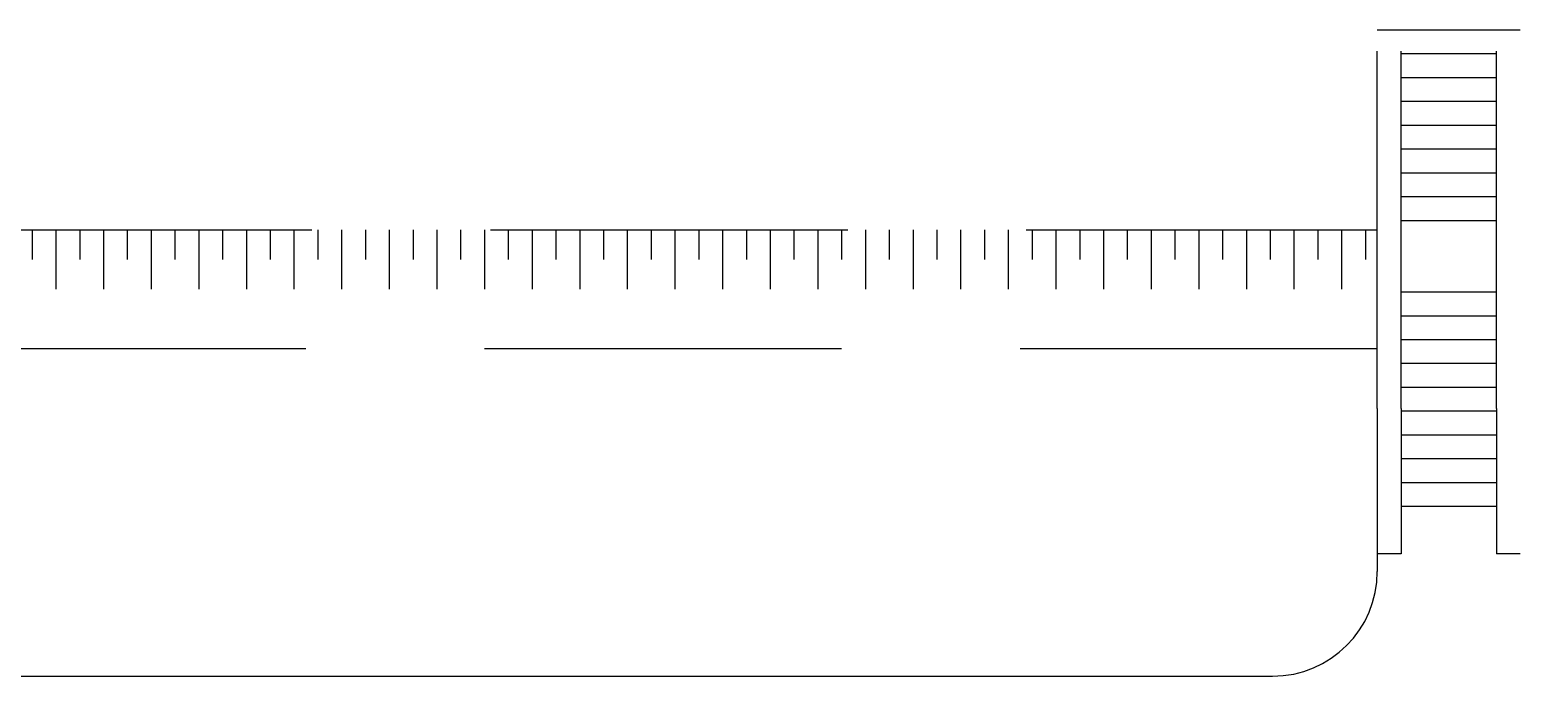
# Model space of a CAD drawing. Header units: millimetres. Extents: x 2046 to 2564, y 885 to 1120.
# Drawn here: x 2332.19 to 2363.49, y 967.78 to 981.34 of the extents above; entities that cross this region are included whole.
import ezdxf

# ---------------------------------------------------------------- set-up
doc = ezdxf.new("R2010")
doc.units = ezdxf.units.MM
doc.header["$LTSCALE"] = 10
doc.linetypes.add('HIDDEN', pattern=[0.375, 0.25, -0.125])
for name, color, linetype in [('AR-CALÇADA', 1, 'Continuous'), ('ar-guarda corpo', 22, 'Continuous'), ('AR-PIS', 1, 'Continuous'), ('AR-PROJ', 1, 'HIDDEN'), ('fred', 1, 'Continuous')]:
    doc.layers.add(name, color=color, linetype=linetype)

# ---------------------------------------------------------------- blocks, each defined once
blk = doc.blocks.new('TALUDE')
at = {"layer": 'AR-PROJ'}
for p, q in [((-28.25, 0), (-28.25, -0.624)), ((-27.75, 0), (-27.75, -1.247)), ((-27.25, 0), (-27.25, -0.624)), ((-26.75, 0), (-26.75, -1.247)), ((-26.25, 0), (-26.25, -0.624)), ((-25.75, 0), (-25.75, -1.247)), ((-25.25, 0), (-25.25, -0.624)), ((-24.75, 0), (-24.75, -1.247)), ((-24.25, 0), (-24.25, -0.624)), ((-23.75, 0), (-23.75, -1.247)), ((-23.25, 0), (-23.25, -0.624)), ((-22.75, 0), (-22.75, -1.247)), ((-22.25, 0), (-22.25, -0.624)), ((-21.75, 0), (-21.75, -1.247)), ((-21.25, 0), (-21.25, -0.624)), ((-20.75, 0), (-20.75, -1.247)), ((-20.25, 0), (-20.25, -0.624)), ((-19.75, 0), (-19.75, -1.247)), ((-19.25, 0), (-19.25, -0.624)), ((-18.75, 0), (-18.75, -1.247)), ((-18.25, 0), (-18.25, -0.624)), ((-17.75, 0), (-17.75, -1.247)), ((-17.25, 0), (-17.25, -0.624)), ((-16.75, 0), (-16.75, -1.247)), ((-16.25, 0), (-16.25, -0.624)), ((-15.75, 0), (-15.75, -1.247)), ((-15.25, 0), (-15.25, -0.624)), ((-14.75, 0), (-14.75, -1.247)), ((-14.25, 0), (-14.25, -0.624)), ((-13.75, 0), (-13.75, -1.247)), ((-13.25, 0), (-13.25, -0.624)), ((-12.75, 0), (-12.75, -1.247)), ((-12.25, 0), (-12.25, -0.624)), ((-11.75, 0), (-11.75, -1.247)), ((-11.25, 0), (-11.25, -0.624)), ((-10.75, 0), (-10.75, -1.247)), ((-10.25, 0), (-10.25, -0.624)), ((-9.75, 0), (-9.75, -1.247)), ((-9.25, 0), (-9.25, -0.624)), ((-8.75, 0), (-8.75, -1.247)), ((-8.25, 0), (-8.25, -0.624)), ((-7.75, 0), (-7.75, -1.247)), ((-7.25, 0), (-7.25, -0.624)), ((-6.75, 0), (-6.75, -1.247)), ((-6.25, 0), (-6.25, -0.624)), ((-5.75, 0), (-5.75, -1.247)), ((-5.25, 0), (-5.25, -0.624)), ((-4.75, 0), (-4.75, -1.247)), ((-4.25, 0), (-4.25, -0.624)), ((-3.75, 0), (-3.75, -1.247)), ((-3.25, 0), (-3.25, -0.624)), ((-2.75, 0), (-2.75, -1.247)), ((-2.25, 0), (-2.25, -0.624)), ((-1.75, 0), (-1.75, -1.247)), ((-1.25, 0), (-1.25, -0.624)), ((-0.75, 0), (-0.75, -1.247)), ((-0.25, 0), (-0.25, -0.624))]:
    blk.add_line(p, q, dxfattribs=at)
at = {"layer": 'AR-PROJ', "ltscale": 3}
blk.add_line((0, -2.497), (-153.153, -2.503), dxfattribs=at)
blk.add_lwpolyline([(-78.436, 2.448), (-78.436, -1.026), (-74.872, -1.026), (-74.872, 0), (0, 0)], dxfattribs=at)

msp = doc.modelspace()

# ---------------------------------------------------------------- linework, layer by layer
at = {"layer": 'AR-CALÇADA'}
for p, q in [((2360.49, 970.344), (2360.49, 969.977)), ((2280.931, 967.777), (2358.29, 967.777))]:
    msp.add_line(p, q, dxfattribs=at)
msp.add_arc((2358.29, 969.977), 2.2, 270, 0, dxfattribs=at)
at = {"layer": 'ar-guarda corpo'}
for p, q in [((2360.49, 981.344), (2360.99, 981.344)), ((2362.99, 981.344), (2363.49, 981.344)), ((2360.49, 973.398), (2360.49, 970.344)), ((2360.99, 973.398), (2360.99, 970.344)), ((2362.99, 973.398), (2362.99, 970.344)), ((2360.99, 970.344), (2360.49, 970.344)), ((2363.49, 970.344), (2362.99, 970.344))]:
    msp.add_line(p, q, dxfattribs=at)
at = {"layer": 'AR-PIS'}
for p, q in [((2360.99, 973.344), (2362.99, 973.344)), ((2360.99, 972.844), (2362.99, 972.844)), ((2360.99, 972.344), (2362.99, 972.344)), ((2360.99, 971.844), (2362.99, 971.844)), ((2360.99, 971.344), (2362.99, 971.344))]:
    msp.add_line(p, q, dxfattribs=at)
at = {"layer": 'AR-PROJ', "ltscale": 3}
for p, q in [((2360.49, 973.398), (2360.49, 981.344)), ((2360.99, 973.398), (2360.99, 981.344)), ((2362.99, 973.398), (2362.99, 981.344)), ((2360.99, 980.844), (2362.99, 980.844)), ((2360.99, 980.344), (2362.99, 980.344)), ((2360.99, 979.844), (2362.99, 979.844)), ((2360.99, 979.344), (2362.99, 979.344)), ((2360.99, 978.844), (2362.99, 978.844)), ((2360.99, 978.344), (2362.99, 978.344)), ((2360.99, 977.844), (2362.99, 977.844)), ((2360.99, 977.344), (2362.99, 977.344)), ((2360.99, 975.844), (2362.99, 975.844)), ((2360.99, 975.344), (2362.99, 975.344)), ((2360.99, 974.844), (2362.99, 974.844)), ((2360.99, 974.344), (2362.99, 974.344)), ((2360.99, 973.844), (2362.99, 973.844))]:
    msp.add_line(p, q, dxfattribs=at)
at = {"layer": 'fred'}
msp.add_line((2360.99, 981.344), (2362.99, 981.344), dxfattribs=at)

# ---------------------------------------------------------------- block references
at = {"layer": 'AR-PROJ'}
msp.add_blockref('TALUDE', (2360.49, 977.145), dxfattribs=at)

doc.saveas('drawing.dxf')
